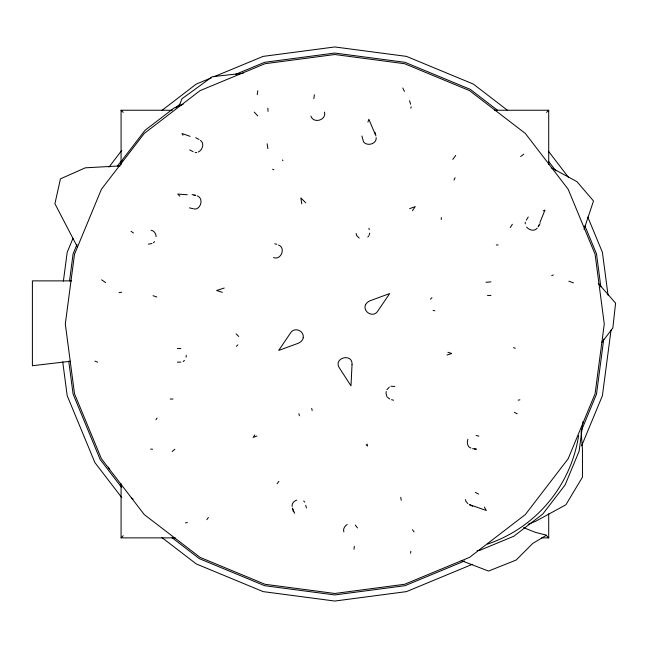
<?xml version="1.0" encoding="UTF-8"?>
<svg xmlns="http://www.w3.org/2000/svg" width="648" height="648" viewBox="0 0 648 648"><rect width="100%" height="100%" fill="white"/><g stroke="black" fill="none" stroke-linecap="round" stroke-linejoin="round"><path stroke-width="0.97" d="M268.005 111.375L267.875 108.127M386.216 391.497L386.022 393.344L387.002 396.86M186.065 357.194L186.276 355.355M63.391 281.175L67.19 252.299L72.957 238.375M69.53 280.924L73.094 253.878L76.958 244.539M582.998 421.718L579.126 451.13L565.121 484.939L542.846 513.969L513.815 536.244L480.006 550.249L477.066 550.638M603.758 339.026L596.5 394.122L581.426 430.531M611.056 329.978L602.405 395.701L581.645 445.816M257.248 94.665L257.766 90.777M313.851 98.642L314.369 94.754M353.97 549.253L354.359 546.337M410.573 553.222L410.832 551.278M410.856 108.257L411.132 106.693M455.099 177.714L453.965 180.112M369.206 234.819L369.668 233.134M467.905 439.304C466.649 442.414 467.354 446.982 470.95 448.084M367.926 122.091L368.85 119.256L375.2 134.241M584.034 229.376L593.503 200.969L576.931 181.634L551.302 167.751M179.026 106.142L181.975 98.771L212.35 76.683L243.178 73.256M538.869 225.115L538.196 226.776L540.108 223.552M539.946 222.45L544.976 210.025L543.202 210.932M120.423 164.867L122.699 159.392L144.974 130.361L174.004 108.078L183.141 104.296M526.314 220.166L528.233 216.95M155.974 419.75L157.019 418.09M510.276 227.578L512.365 224.257M254.786 434.921L253.093 437.408L256.859 436.023M412.428 210.746L415.247 206.591L409.593 208.672M386.864 389.756L389.31 387.042M206.842 519.688L208.381 517.493M537.192 228.153C534.56 231.765 528.971 230.202 526.621 227.043M452.79 159.432L455.722 155.423M277.093 483.716L278.883 481.351M601.887 342.346L612.838 328.018L615.6 303.159L598.266 283.346M108.937 167.152L121.775 150.417M117.377 166.082L121.686 160.477M367.805 237.063L368.971 235.661M121.079 483.659L121.079 537.872L123.217 535.734M546.572 112.379L548.71 110.241L494.505 110.241M236.374 346.348L237.897 344.849M430.442 299.157L431.965 297.659M153.39 242.806L154.605 241.664M183.157 361.527L184.445 360.393M172.125 451.526L174.855 449.234M162.008 110.363L196.271 84.07L211.126 77.922M175.284 107.811L180.087 104.126M520.66 156.557L523.778 154.175M347.215 524.507C344.728 525.982 342.816 528.995 343.861 531.903M198.393 151.98C202.508 150.044 204.728 143.289 200.483 140.397M551.723 275.684L553.335 274.93M296.768 500.086C294.111 500.945 291.592 503.439 292.175 506.42M213.905 76.772L263.096 56.392L334.797 46.956L406.499 56.392L473.324 84.07L507.587 110.363M235.734 74.277L264.676 62.297L334.797 53.063L404.919 62.297L470.27 89.359L497.518 110.273M464.665 560.957L404.919 585.703L334.797 594.937L264.676 585.703L199.325 558.641L172.076 537.727M472.392 564.311L406.499 591.608L334.797 601.044L263.096 591.608L196.271 563.93L162.008 537.638M528.136 524.305L535.499 521.356L565.882 504.784L582.455 477.163L582.455 449.542L581.11 431.406M224.24 288.044L216.602 290.498L222.329 292.345M446.966 355.039L451.737 353.5L447.922 352.269M485.951 282.269L490.949 281.864M390.947 386.265L394.786 386.443M185.474 522.879L187.402 522.531M148.424 244.158L151.932 243.543M119.013 292.685L121.646 292.224M518.165 400.156L519.915 399.848M70.421 361.268L32.4 365.723L32.4 280.876L71.547 280.876M120.107 165.888L85.301 167.824L60.442 178.872L54.918 203.731L77.477 247.107M195.129 152.612L196.773 152.531M121.079 164.446L121.079 110.241L172.271 110.241M496.311 244.968L498.118 244.968M487.49 295.439L490.949 295.439M177.39 348.559L180.849 348.559M177.39 362.143L180.849 362.143M170.222 399.038L172.927 399.038M121.079 537.872L175.284 537.872M541.679 537.872L548.71 537.872L548.71 513.775M187.296 194.756L177.746 194.052L179.844 196.166M193.971 195.251L195.761 195.388L192.108 194.546M474.36 448.748L476.272 448.894M150.652 449.08L152.604 449.242M151.097 230.243C154.159 230.639 155.974 233.726 156.144 236.609M517.242 413.764L514.285 412.387M193.865 208.85L195.38 209.11C201.317 208.138 203.432 198.167 197.389 195.923M189.451 207.878L193.104 208.721M476.142 435.497L478.888 436.128M472.578 448.619L476.231 449.461M274.736 243.794L276.817 244.296M273.553 257.556C280.892 260.65 286.124 247.876 278.591 245.041M391.522 399.703L393.603 400.213M433.099 310.36L434.832 310.789M272.565 169.274L273.918 169.719M513.41 347.66L515.298 348.284M153.041 295.715L156.808 296.978M190.123 136.347L181.991 133.504L182.979 135.23M568.831 281.192L573.44 282.852M94.892 361.155L97.662 362.151M461.149 560.528L488.552 571.074L516.173 560.026L532.737 543.453L546.548 535.167L535.499 532.405L523.535 527.618M389.748 398.966L387.65 397.451M195.737 137.7L199.049 139.458M189.718 149.891L193.031 151.648M475.308 492.359L478.613 494.116M472.603 506.307L469.29 504.549L486.348 510.503L484.372 507.052M467.856 503.609L465.839 501.228L465.548 499.511M131.05 231.304L133.464 232.98M101.639 279.831L105.665 282.633M257.742 115.903L254.275 112.104M359.186 238.091L356.659 235.58L356.157 233.499M236.107 333.858L238.731 336.45M131.471 497.948L133.034 499.146M303.653 501.017L304.819 502.176M305.791 202.864L300.826 197.899L301.806 203.845M121.079 110.241L123.217 112.379M546.572 535.734L548.71 537.872M366.096 444.682L367.513 446.108L367.189 444.123M548.435 151.211L568.612 177.512M548.524 161.279L555.903 170.894M121.686 487.523L100.157 459.473L73.094 394.122L68.737 361.066M121.775 497.583L94.867 462.526L67.19 395.701L62.735 361.843M310.878 116.081C313.567 124.116 326.746 119.969 324.478 112.096M412.452 529.764L414.064 531.895M355.307 525.082L357.461 527.926M282.447 159.959L282.933 160.728M402.773 87.974L404.433 91.425M293.139 509.765L292.442 508.113L293.366 511.75M293.512 510.648L294.638 513.289M587.793 217.031L602.405 252.299L608.043 295.115M584.901 225.869L596.5 253.878L600.858 286.934M108.435 467.087L109.188 468.917M409.52 100.659L410.621 104.247M374.973 132.257L375.897 135.894M361.9 135.991L363.52 141.823C367.092 146.659 376.925 143.978 376.164 137.578M305.743 505.294L306.439 508.016M368.939 228.258L369.279 229.643M311.68 408.426L312.182 410.508M298.898 413.667L299.4 415.749M400.756 497.3L401.209 500.248M267.13 143.751L267.883 148.667M525.245 222.215L525.253 223.86M441.264 217.534L441.264 219.542M548.71 110.241L548.71 164.446M578.607 435.634A136.469 136.469 0 0 1 487.555 544.093M352.026 364.719L350.981 385.868L339.495 368.08C332.659 357.858 352.836 352.447 352.026 364.719M74.504 254.251L65.318 324L74.504 393.749L101.42 458.744L144.245 514.553L200.062 557.377L265.048 584.294L334.797 593.479L404.546 584.294L469.541 557.377L525.35 514.553L568.175 458.744L595.091 393.749L604.276 324L595.091 254.251L568.175 189.257L525.35 133.448L469.541 90.623L404.546 63.707L334.797 54.521L265.048 63.707L200.062 90.623L144.245 133.448L101.42 189.257L74.504 254.251M303.207 337.673L302.746 339.479L301.045 341.585L298.55 343.148L278.681 350.438L290.563 332.926C294.305 326.568 304.366 330.747 303.207 337.673M365.594 304.528C362.256 311.801 373.467 318.362 377.776 311.081L389.659 293.56L369.789 300.858L367.295 302.414L365.594 304.528"/></g></svg>
